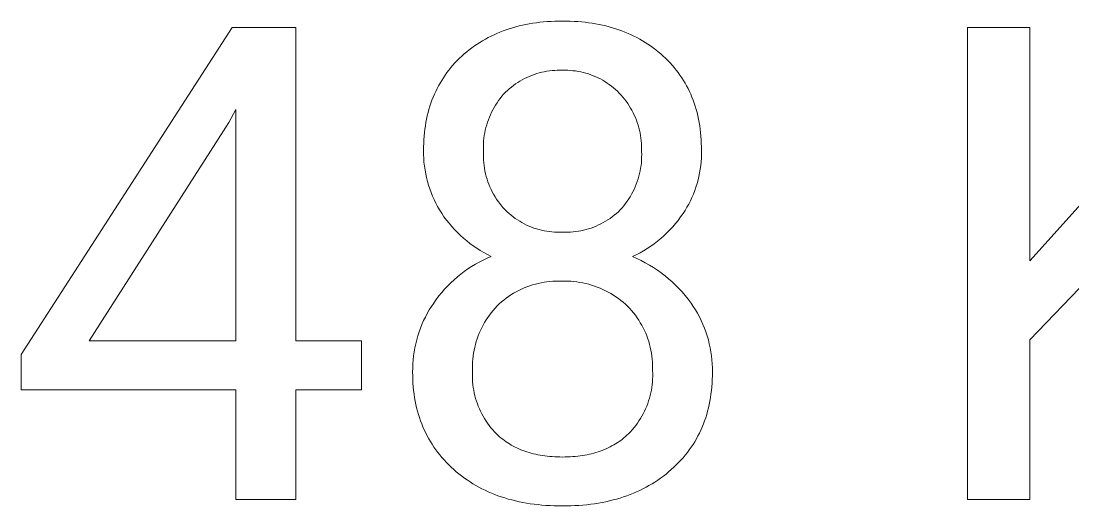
# Model space of a CAD drawing. Header units: millimetres. Extents: x -1480 to 5249, y -840 to 3860.
# Drawn here: x 3877.1 to 4019.3, y -309.5 to -244.1 of the extents above; entities that cross this region are included whole.
import ezdxf

# ---------------------------------------------------------------- set-up
doc = ezdxf.new("R2010")
doc.units = ezdxf.units.MM
doc.header["$MEASUREMENT"] = 0
doc.layers.add('Domyślny', color=7, linetype='Continuous', true_color=0x000000)

msp = doc.modelspace()

# ---------------------------------------------------------------- linework, layer by layer
at = {"layer": 'Domyślny', "color": 18, "lineweight": 15, "true_color": 0x000000}
for p, q in [((3945.34, -244.52), (3945.8, -244.43)), ((3945.8, -244.43), (3946.28, -244.35)), ((3946.28, -244.35), (3946.76, -244.28)), ((3946.76, -244.28), (3947.24, -244.22)), ((3947.24, -244.22), (3947.73, -244.17)), ((3947.73, -244.17), (3948.23, -244.13)), ((3948.23, -244.13), (3948.74, -244.1)), ((3948.74, -244.1), (3949.25, -244.08)), ((3949.25, -244.08), (3949.76, -244.06)), ((3949.76, -244.06), (3950.29, -244.06)), ((3950.29, -244.06), (3950.81, -244.06)), ((3950.81, -244.06), (3951.33, -244.08)), ((3951.33, -244.08), (3951.84, -244.1)), ((3951.84, -244.1), (3952.34, -244.13)), ((3952.34, -244.13), (3952.84, -244.17)), ((3952.84, -244.17), (3953.33, -244.22)), ((3953.33, -244.22), (3953.81, -244.28)), ((3953.81, -244.28), (3954.29, -244.35)), ((3954.29, -244.35), (3954.76, -244.43)), ((3954.76, -244.43), (3955.23, -244.52)), ((3877.12, -289.09), (3905.65, -244.93)), ((3905.65, -244.93), (3914.27, -244.93)), ((3914.27, -244.93), (3914.27, -287.25)), ((3941.03, -245.9), (3941.43, -245.72)), ((3941.43, -245.72), (3941.84, -245.55)), ((3941.84, -245.55), (3942.25, -245.39)), ((3942.25, -245.39), (3942.67, -245.24)), ((3942.67, -245.24), (3943.1, -245.09)), ((3943.1, -245.09), (3943.54, -244.96)), ((3943.54, -244.96), (3943.98, -244.84)), ((3943.98, -244.84), (3944.42, -244.72)), ((3944.42, -244.72), (3944.88, -244.62)), ((3944.88, -244.62), (3945.34, -244.52)), ((3955.23, -244.52), (3955.69, -244.62)), ((3955.69, -244.62), (3956.14, -244.72)), ((3956.14, -244.72), (3956.59, -244.84)), ((3956.59, -244.84), (3957.03, -244.96)), ((3957.03, -244.96), (3957.47, -245.09)), ((3957.47, -245.09), (3957.9, -245.24)), ((3957.9, -245.24), (3958.32, -245.39)), ((3958.32, -245.39), (3958.73, -245.55)), ((3958.73, -245.55), (3959.14, -245.72)), ((3959.14, -245.72), (3959.55, -245.9)), ((4005.03, -308.64), (4005.03, -244.95)), ((4005.03, -244.95), (4013.43, -244.95)), ((4013.43, -244.95), (4013.43, -276.45)), ((4013.43, -276.45), (4041.75, -244.95)), ((3938.38, -247.42), (3938.74, -247.18)), ((3938.74, -247.18), (3939.11, -246.94)), ((3939.11, -246.94), (3939.48, -246.71)), ((3939.48, -246.71), (3939.86, -246.5)), ((3939.86, -246.5), (3940.24, -246.29)), ((3940.24, -246.29), (3940.63, -246.09)), ((3940.63, -246.09), (3941.03, -245.9)), ((3959.55, -245.9), (3959.94, -246.09)), ((3959.94, -246.09), (3960.33, -246.29)), ((3960.33, -246.29), (3960.72, -246.5)), ((3960.72, -246.5), (3961.1, -246.71)), ((3961.1, -246.71), (3961.47, -246.94)), ((3961.47, -246.94), (3961.83, -247.18)), ((3961.83, -247.18), (3962.19, -247.42)), ((3936.69, -248.79), (3937.02, -248.49)), ((3937.02, -248.49), (3937.35, -248.21)), ((3937.35, -248.21), (3937.69, -247.94)), ((3937.69, -247.94), (3938.03, -247.68)), ((3938.03, -247.68), (3938.38, -247.42)), ((3962.19, -247.42), (3962.54, -247.68)), ((3962.54, -247.68), (3962.89, -247.94)), ((3962.89, -247.94), (3963.23, -248.21)), ((3963.23, -248.21), (3963.56, -248.49)), ((3963.56, -248.49), (3963.89, -248.79)), ((3935.2, -250.35), (3935.48, -250.02)), ((3935.48, -250.02), (3935.76, -249.7)), ((3935.76, -249.7), (3936.06, -249.39)), ((3936.06, -249.39), (3936.37, -249.09)), ((3936.37, -249.09), (3936.69, -248.79)), ((3963.89, -248.79), (3964.21, -249.09)), ((3964.21, -249.09), (3964.52, -249.39)), ((3964.52, -249.39), (3964.82, -249.7)), ((3964.82, -249.7), (3965.11, -250.02)), ((3965.11, -250.02), (3965.39, -250.35)), ((3934.19, -251.71), (3934.42, -251.36)), ((3934.42, -251.36), (3934.67, -251.01)), ((3934.67, -251.01), (3934.93, -250.68)), ((3934.93, -250.68), (3935.2, -250.35)), ((3945.8, -251.53), (3945.48, -251.67)), ((3946.13, -251.39), (3945.8, -251.53)), ((3946.46, -251.27), (3946.13, -251.39)), ((3946.8, -251.16), (3946.46, -251.27)), ((3947.14, -251.07), (3946.8, -251.16)), ((3947.48, -250.98), (3947.14, -251.07)), ((3947.83, -250.9), (3947.48, -250.98)), ((3948.17, -250.84), (3947.83, -250.9)), ((3948.52, -250.79), (3948.17, -250.84)), ((3948.88, -250.75), (3948.52, -250.79)), ((3949.23, -250.72), (3948.88, -250.75)), ((3949.58, -250.71), (3949.23, -250.72)), ((3949.94, -250.7), (3949.58, -250.71)), ((3950.29, -250.71), (3949.94, -250.7)), ((3950.64, -250.71), (3950.29, -250.71)), ((3951, -250.71), (3950.64, -250.71)), ((3951.35, -250.73), (3951, -250.71)), ((3951.7, -250.76), (3951.35, -250.73)), ((3952.05, -250.8), (3951.7, -250.76)), ((3952.4, -250.86), (3952.05, -250.8)), ((3952.75, -250.93), (3952.4, -250.86)), ((3953.1, -251.01), (3952.75, -250.93)), ((3953.44, -251.1), (3953.1, -251.01)), ((3953.78, -251.2), (3953.44, -251.1)), ((3954.11, -251.31), (3953.78, -251.2)), ((3954.44, -251.44), (3954.11, -251.31)), ((3954.77, -251.58), (3954.44, -251.44)), ((3955.09, -251.73), (3954.77, -251.58)), ((3965.39, -250.35), (3965.66, -250.68)), ((3965.66, -250.68), (3965.91, -251.01)), ((3965.91, -251.01), (3966.16, -251.36)), ((3966.16, -251.36), (3966.4, -251.71)), ((3933.34, -253.17), (3933.53, -252.8)), ((3933.53, -252.8), (3933.74, -252.43)), ((3933.74, -252.43), (3933.96, -252.07)), ((3933.96, -252.07), (3934.19, -251.71)), ((3943.38, -252.97), (3943.1, -253.19)), ((3943.66, -252.75), (3943.38, -252.97)), ((3943.94, -252.55), (3943.66, -252.75)), ((3944.24, -252.35), (3943.94, -252.55)), ((3944.54, -252.17), (3944.24, -252.35)), ((3944.85, -251.99), (3944.54, -252.17)), ((3945.16, -251.82), (3944.85, -251.99)), ((3945.48, -251.67), (3945.16, -251.82)), ((3955.41, -251.88), (3955.09, -251.73)), ((3955.72, -252.06), (3955.41, -251.88)), ((3956.02, -252.24), (3955.72, -252.06)), ((3956.32, -252.43), (3956.02, -252.24)), ((3956.61, -252.63), (3956.32, -252.43)), ((3956.89, -252.84), (3956.61, -252.63)), ((3957.17, -253.06), (3956.89, -252.84)), ((3966.4, -251.71), (3966.63, -252.07)), ((3966.63, -252.07), (3966.85, -252.43)), ((3966.85, -252.43), (3967.05, -252.8)), ((3967.05, -252.8), (3967.25, -253.17)), ((3932.65, -254.74), (3932.81, -254.34)), ((3932.81, -254.34), (3932.97, -253.94)), ((3932.97, -253.94), (3933.15, -253.56)), ((3933.15, -253.56), (3933.34, -253.17)), ((3942.09, -254.22), (3941.87, -254.5)), ((3942.33, -253.94), (3942.09, -254.22)), ((3942.58, -253.67), (3942.33, -253.94)), ((3942.84, -253.43), (3942.58, -253.67)), ((3943.1, -253.19), (3942.84, -253.43)), ((3957.44, -253.29), (3957.17, -253.06)), ((3957.7, -253.53), (3957.44, -253.29)), ((3957.95, -253.78), (3957.7, -253.53)), ((3958.2, -254.05), (3957.95, -253.78)), ((3958.44, -254.32), (3958.2, -254.05)), ((3958.67, -254.6), (3958.44, -254.32)), ((3967.25, -253.17), (3967.44, -253.56)), ((3967.44, -253.56), (3967.61, -253.94)), ((3967.61, -253.94), (3967.78, -254.34)), ((3967.78, -254.34), (3967.94, -254.74)), ((3932.24, -255.99), (3932.37, -255.56)), ((3932.37, -255.56), (3932.5, -255.15)), ((3932.5, -255.15), (3932.65, -254.74)), ((3941.05, -255.72), (3940.87, -256.04)), ((3941.24, -255.41), (3941.05, -255.72)), ((3941.44, -255.1), (3941.24, -255.41)), ((3941.65, -254.8), (3941.44, -255.1)), ((3941.87, -254.5), (3941.65, -254.8)), ((3958.89, -254.89), (3958.67, -254.6)), ((3959.1, -255.19), (3958.89, -254.89)), ((3959.29, -255.49), (3959.1, -255.19)), ((3959.48, -255.8), (3959.29, -255.49)), ((3959.66, -256.11), (3959.48, -255.8)), ((3967.94, -254.74), (3968.08, -255.15)), ((3968.08, -255.15), (3968.22, -255.56)), ((3968.22, -255.56), (3968.34, -255.99)), ((3906.14, -256), (3905.18, -257.77)), ((3906.14, -287.25), (3906.14, -256)), ((3931.92, -257.29), (3932.02, -256.85)), ((3932.02, -256.85), (3932.12, -256.41)), ((3932.12, -256.41), (3932.24, -255.99)), ((3940.4, -257.03), (3940.27, -257.38)), ((3940.55, -256.7), (3940.4, -257.03)), ((3940.7, -256.37), (3940.55, -256.7)), ((3940.87, -256.04), (3940.7, -256.37)), ((3959.83, -256.43), (3959.66, -256.11)), ((3959.99, -256.76), (3959.83, -256.43)), ((3960.13, -257.09), (3959.99, -256.76)), ((3960.27, -257.43), (3960.13, -257.09)), ((3968.34, -255.99), (3968.46, -256.41)), ((3968.46, -256.41), (3968.56, -256.85)), ((3968.56, -256.85), (3968.66, -257.29)), ((3905.18, -257.77), (3886.31, -287.25)), ((3931.64, -259.12), (3931.69, -258.65)), ((3931.69, -258.65), (3931.76, -258.19)), ((3931.76, -258.19), (3931.84, -257.74)), ((3931.84, -257.74), (3931.92, -257.29)), ((3939.94, -258.42), (3939.85, -258.78)), ((3940.04, -258.07), (3939.94, -258.42)), ((3940.15, -257.72), (3940.04, -258.07)), ((3940.27, -257.38), (3940.15, -257.72)), ((3960.39, -257.77), (3960.27, -257.43)), ((3960.51, -258.11), (3960.39, -257.77)), ((3960.61, -258.46), (3960.51, -258.11)), ((3960.7, -258.81), (3960.61, -258.46)), ((3968.66, -257.29), (3968.74, -257.74)), ((3968.74, -257.74), (3968.82, -258.19)), ((3968.82, -258.19), (3968.88, -258.65)), ((3968.88, -258.65), (3968.94, -259.12)), ((3931.53, -260.56), (3931.56, -260.08)), ((3931.56, -260.08), (3931.59, -259.59)), ((3931.59, -259.59), (3931.64, -259.12)), ((3939.67, -259.86), (3939.63, -260.23)), ((3939.72, -259.5), (3939.67, -259.86)), ((3939.78, -259.14), (3939.72, -259.5)), ((3939.85, -258.78), (3939.78, -259.14)), ((3960.77, -259.17), (3960.7, -258.81)), ((3960.84, -259.52), (3960.77, -259.17)), ((3960.89, -259.88), (3960.84, -259.52)), ((3960.93, -260.24), (3960.89, -259.88)), ((3968.94, -259.12), (3968.98, -259.59)), ((3968.98, -259.59), (3969.02, -260.08)), ((3969.02, -260.08), (3969.04, -260.56)), ((3931.51, -261.56), (3931.52, -261.06)), ((3931.52, -261.06), (3931.53, -260.56)), ((3939.6, -260.59), (3939.59, -260.96)), ((3939.59, -260.96), (3939.59, -261.33)), ((3939.59, -261.33), (3939.6, -261.69)), ((3939.63, -260.23), (3939.6, -260.59)), ((3960.96, -260.6), (3960.93, -260.24)), ((3960.98, -260.97), (3960.96, -260.6)), ((3960.98, -261.33), (3960.98, -260.97)), ((3960.98, -261.69), (3960.98, -261.33)), ((3969.04, -260.56), (3969.06, -261.06)), ((3969.06, -261.06), (3969.06, -261.56)), ((3931.52, -262.08), (3931.51, -261.56)), ((3931.54, -262.61), (3931.52, -262.08)), ((3931.57, -263.13), (3931.54, -262.61)), ((3939.6, -261.69), (3939.59, -262.07)), ((3939.59, -262.07), (3939.6, -262.44)), ((3939.6, -262.44), (3939.61, -262.82)), ((3939.61, -262.82), (3939.64, -263.19)), ((3960.94, -263.19), (3960.97, -262.81)), ((3960.97, -262.81), (3960.98, -262.44)), ((3960.99, -262.07), (3960.98, -261.69)), ((3960.98, -262.44), (3960.99, -262.07)), ((3969.05, -262.56), (3969.01, -263.05)), ((3969.06, -262.06), (3969.05, -262.56)), ((3969.06, -261.56), (3969.06, -262.06)), ((3931.63, -263.65), (3931.57, -263.13)), ((3931.71, -264.17), (3931.63, -263.65)), ((3931.8, -264.69), (3931.71, -264.17)), ((3939.64, -263.19), (3939.68, -263.56)), ((3939.68, -263.56), (3939.74, -263.93)), ((3939.74, -263.93), (3939.81, -264.3)), ((3939.81, -264.3), (3939.89, -264.67)), ((3960.7, -264.66), (3960.78, -264.3)), ((3960.78, -264.3), (3960.84, -263.93)), ((3960.84, -263.93), (3960.9, -263.56)), ((3960.9, -263.56), (3960.94, -263.19)), ((3968.9, -264.04), (3968.81, -264.54)), ((3968.96, -263.55), (3968.9, -264.04)), ((3969.01, -263.05), (3968.96, -263.55)), ((3931.91, -265.2), (3931.8, -264.69)), ((3932.04, -265.71), (3931.91, -265.2)), ((3932.18, -266.21), (3932.04, -265.71)), ((3939.89, -264.67), (3939.98, -265.03)), ((3939.98, -265.03), (3940.09, -265.39)), ((3940.09, -265.39), (3940.21, -265.75)), ((3940.21, -265.75), (3940.34, -266.1)), ((3960.26, -266.09), (3960.38, -265.74)), ((3960.38, -265.74), (3960.5, -265.38)), ((3960.5, -265.38), (3960.61, -265.02)), ((3960.61, -265.02), (3960.7, -264.66)), ((3968.6, -265.51), (3968.47, -265.99)), ((3968.71, -265.03), (3968.6, -265.51)), ((3968.81, -264.54), (3968.71, -265.03)), ((3932.35, -266.71), (3932.18, -266.21)), ((3932.53, -267.2), (3932.35, -266.71)), ((3932.72, -267.69), (3932.53, -267.2)), ((3940.34, -266.1), (3940.48, -266.44)), ((3940.48, -266.44), (3940.64, -266.78)), ((3940.64, -266.78), (3940.8, -267.12)), ((3940.8, -267.12), (3940.98, -267.45)), ((3959.62, -267.44), (3959.8, -267.11)), ((3959.8, -267.11), (3959.96, -266.78)), ((3959.96, -266.78), (3960.11, -266.44)), ((3960.11, -266.44), (3960.26, -266.09)), ((3968.15, -266.94), (3967.97, -267.41)), ((3968.32, -266.47), (3968.15, -266.94)), ((3968.47, -265.99), (3968.32, -266.47)), ((3932.94, -268.17), (3932.72, -267.69)), ((3933.17, -268.64), (3932.94, -268.17)), ((3940.98, -267.45), (3941.17, -267.77)), ((3941.17, -267.77), (3941.37, -268.09)), ((3941.37, -268.09), (3941.59, -268.4)), ((3941.59, -268.4), (3941.81, -268.7)), ((3958.81, -268.7), (3959.03, -268.39)), ((3959.03, -268.39), (3959.24, -268.08)), ((3959.24, -268.08), (3959.43, -267.77)), ((3959.43, -267.77), (3959.62, -267.44)), ((3967.57, -268.32), (3967.34, -268.76)), ((3967.78, -267.86), (3967.57, -268.32)), ((3967.97, -267.41), (3967.78, -267.86)), ((3933.41, -269.1), (3933.17, -268.64)), ((3933.68, -269.56), (3933.41, -269.1)), ((3933.96, -270), (3933.68, -269.56)), ((3934.27, -270.47), (3933.96, -270)), ((3941.81, -268.7), (3942.04, -268.99)), ((3942.04, -268.99), (3942.28, -269.28)), ((3942.28, -269.28), (3942.54, -269.56)), ((3942.54, -269.56), (3942.79, -269.8)), ((3942.79, -269.8), (3943.06, -270.04)), ((3943.06, -270.04), (3943.33, -270.27)), ((3957.28, -270.27), (3957.56, -270.04)), ((3957.56, -270.04), (3957.83, -269.8)), ((3957.83, -269.8), (3958.09, -269.56)), ((3958.09, -269.56), (3958.34, -269.28)), ((3958.34, -269.28), (3958.58, -268.99)), ((3958.58, -268.99), (3958.81, -268.7)), ((3966.58, -270.05), (3966.25, -270.51)), ((3966.85, -269.63), (3966.58, -270.05)), ((3967.1, -269.2), (3966.85, -269.63)), ((3967.34, -268.76), (3967.1, -269.2)), ((3934.61, -270.92), (3934.27, -270.47)), ((3934.95, -271.36), (3934.61, -270.92)), ((3935.32, -271.79), (3934.95, -271.36)), ((3943.33, -270.27), (3943.61, -270.49)), ((3943.61, -270.49), (3943.9, -270.7)), ((3943.9, -270.7), (3944.19, -270.9)), ((3944.19, -270.9), (3944.5, -271.09)), ((3944.5, -271.09), (3944.81, -271.27)), ((3944.81, -271.27), (3945.12, -271.44)), ((3945.12, -271.44), (3945.44, -271.6)), ((3955.16, -271.59), (3955.48, -271.44)), ((3955.48, -271.44), (3955.8, -271.27)), ((3955.8, -271.27), (3956.11, -271.09)), ((3956.11, -271.09), (3956.41, -270.9)), ((3956.41, -270.9), (3956.71, -270.7)), ((3956.71, -270.7), (3957, -270.49)), ((3957, -270.49), (3957.28, -270.27)), ((3965.55, -271.41), (3965.18, -271.84)), ((3965.91, -270.97), (3965.55, -271.41)), ((3966.25, -270.51), (3965.91, -270.97)), ((3935.7, -272.2), (3935.32, -271.79)), ((3936.09, -272.61), (3935.7, -272.2)), ((3936.49, -273), (3936.09, -272.61)), ((3945.44, -271.6), (3945.77, -271.74)), ((3945.77, -271.74), (3946.1, -271.88)), ((3946.1, -271.88), (3946.43, -272)), ((3946.43, -272), (3946.77, -272.11)), ((3946.77, -272.11), (3947.11, -272.21)), ((3947.11, -272.21), (3947.46, -272.3)), ((3947.46, -272.3), (3947.81, -272.37)), ((3947.81, -272.37), (3948.16, -272.44)), ((3948.16, -272.44), (3948.51, -272.49)), ((3948.51, -272.49), (3948.86, -272.53)), ((3948.86, -272.53), (3949.22, -272.55)), ((3949.22, -272.55), (3949.58, -272.57)), ((3949.58, -272.57), (3949.93, -272.57)), ((3949.93, -272.57), (3950.29, -272.56)), ((3950.29, -272.56), (3950.65, -272.57)), ((3950.65, -272.57), (3951, -272.57)), ((3951, -272.57), (3951.36, -272.55)), ((3951.36, -272.55), (3951.72, -272.52)), ((3951.72, -272.52), (3952.08, -272.49)), ((3952.08, -272.49), (3952.43, -272.43)), ((3952.43, -272.43), (3952.78, -272.37)), ((3952.78, -272.37), (3953.13, -272.29)), ((3953.13, -272.29), (3953.48, -272.21)), ((3953.48, -272.21), (3953.82, -272.11)), ((3953.82, -272.11), (3954.17, -272)), ((3954.17, -272), (3954.5, -271.87)), ((3954.5, -271.87), (3954.83, -271.74)), ((3954.83, -271.74), (3955.16, -271.59)), ((3964.39, -272.66), (3963.98, -273.05)), ((3964.79, -272.25), (3964.39, -272.66)), ((3965.18, -271.84), (3964.79, -272.25)), ((3936.91, -273.37), (3936.49, -273)), ((3937.34, -273.73), (3936.91, -273.37)), ((3937.78, -274.08), (3937.34, -273.73)), ((3938.23, -274.41), (3937.78, -274.08)), ((3962.66, -274.13), (3962.2, -274.46)), ((3963.11, -273.78), (3962.66, -274.13)), ((3963.55, -273.42), (3963.11, -273.78)), ((3963.98, -273.05), (3963.55, -273.42)), ((3938.7, -274.73), (3938.23, -274.41)), ((3939.17, -275.03), (3938.7, -274.73)), ((3939.66, -275.31), (3939.17, -275.03)), ((3940.15, -275.58), (3939.66, -275.31)), ((3940.65, -275.83), (3940.15, -275.58)), ((3960.25, -275.62), (3959.74, -275.87)), ((3960.76, -275.36), (3960.25, -275.62)), ((3961.25, -275.07), (3960.76, -275.36)), ((3961.73, -274.77), (3961.25, -275.07)), ((3962.2, -274.46), (3961.73, -274.77)), ((3938.01, -277.2), (3938.52, -276.89)), ((3938.52, -276.89), (3939.04, -276.6)), ((3939.04, -276.6), (3939.57, -276.33)), ((3939.57, -276.33), (3940.11, -276.07)), ((3940.11, -276.07), (3940.65, -275.83)), ((3959.74, -275.87), (3960.33, -276.13)), ((3960.33, -276.13), (3960.91, -276.4)), ((3960.91, -276.4), (3961.47, -276.69)), ((3961.47, -276.69), (3962.03, -277.01)), ((3962.03, -277.01), (3962.58, -277.34)), ((3936.09, -278.61), (3936.55, -278.23)), ((3936.55, -278.23), (3937.02, -277.87)), ((3937.02, -277.87), (3937.51, -277.53)), ((3937.51, -277.53), (3938.01, -277.2)), ((3962.58, -277.34), (3963.11, -277.69)), ((3963.11, -277.69), (3963.63, -278.06)), ((3963.63, -278.06), (3964.14, -278.45)), ((3964.14, -278.45), (3964.63, -278.85)), ((3934.36, -280.26), (3934.77, -279.83)), ((3934.77, -279.83), (3935.2, -279.41)), ((3935.2, -279.41), (3935.63, -279)), ((3935.63, -279), (3936.09, -278.61)), ((3945.47, -279.95), (3945.1, -280.09)), ((3945.85, -279.81), (3945.47, -279.95)), ((3946.23, -279.69), (3945.85, -279.81)), ((3946.62, -279.57), (3946.23, -279.69)), ((3947.01, -279.48), (3946.62, -279.57)), ((3947.4, -279.39), (3947.01, -279.48)), ((3947.8, -279.32), (3947.4, -279.39)), ((3948.19, -279.27), (3947.8, -279.32)), ((3948.59, -279.22), (3948.19, -279.27)), ((3948.99, -279.2), (3948.59, -279.22)), ((3949.4, -279.18), (3948.99, -279.2)), ((3949.8, -279.18), (3949.4, -279.18)), ((3950.2, -279.19), (3949.8, -279.18)), ((3950.61, -279.18), (3950.2, -279.19)), ((3951.01, -279.19), (3950.61, -279.18)), ((3951.42, -279.2), (3951.01, -279.19)), ((3951.83, -279.24), (3951.42, -279.2)), ((3952.23, -279.28), (3951.83, -279.24)), ((3952.63, -279.34), (3952.23, -279.28)), ((3953.04, -279.41), (3952.63, -279.34)), ((3953.43, -279.5), (3953.04, -279.41)), ((3953.83, -279.6), (3953.43, -279.5)), ((3954.22, -279.71), (3953.83, -279.6)), ((3954.61, -279.84), (3954.22, -279.71)), ((3954.99, -279.98), (3954.61, -279.84)), ((3955.37, -280.13), (3954.99, -279.98)), ((3964.63, -278.85), (3965.11, -279.27)), ((3965.11, -279.27), (3965.57, -279.71)), ((3965.57, -279.71), (3966.02, -280.16)), ((4021.22, -279.02), (4013.43, -287.11)), ((3933.23, -281.64), (3933.59, -281.17)), ((3933.59, -281.17), (3933.97, -280.71)), ((3933.97, -280.71), (3934.36, -280.26)), ((3942.99, -281.25), (3942.66, -281.49)), ((3943.32, -281.03), (3942.99, -281.25)), ((3943.66, -280.82), (3943.32, -281.03)), ((3944.01, -280.62), (3943.66, -280.82)), ((3944.37, -280.43), (3944.01, -280.62)), ((3944.73, -280.26), (3944.37, -280.43)), ((3945.1, -280.09), (3944.73, -280.26)), ((3955.74, -280.29), (3955.37, -280.13)), ((3956.11, -280.47), (3955.74, -280.29)), ((3956.47, -280.66), (3956.11, -280.47)), ((3956.83, -280.86), (3956.47, -280.66)), ((3957.17, -281.07), (3956.83, -280.86)), ((3957.51, -281.29), (3957.17, -281.07)), ((3957.85, -281.53), (3957.51, -281.29)), ((3966.02, -280.16), (3966.46, -280.63)), ((3966.46, -280.63), (3966.87, -281.12)), ((3966.87, -281.12), (3967.27, -281.61)), ((3932.29, -283.05), (3932.58, -282.58)), ((3932.58, -282.58), (3932.88, -282.13)), ((3932.88, -282.13), (3933.23, -281.64)), ((3941.17, -282.82), (3940.9, -283.13)), ((3941.44, -282.53), (3941.17, -282.82)), ((3941.73, -282.25), (3941.44, -282.53)), ((3942.03, -281.99), (3941.73, -282.25)), ((3942.34, -281.73), (3942.03, -281.99)), ((3942.66, -281.49), (3942.34, -281.73)), ((3958.17, -281.77), (3957.85, -281.53)), ((3958.49, -282.03), (3958.17, -281.77)), ((3958.8, -282.3), (3958.49, -282.03)), ((3959.09, -282.57), (3958.8, -282.3)), ((3959.37, -282.86), (3959.09, -282.57)), ((3967.27, -281.61), (3967.65, -282.13)), ((3967.65, -282.13), (3967.96, -282.58)), ((3967.96, -282.58), (3968.25, -283.05)), ((3931.52, -284.51), (3931.76, -284.02)), ((3931.76, -284.02), (3932.02, -283.53)), ((3932.02, -283.53), (3932.29, -283.05)), ((3940.18, -284.08), (3939.96, -284.42)), ((3940.41, -283.76), (3940.18, -284.08)), ((3940.65, -283.44), (3940.41, -283.76)), ((3940.9, -283.13), (3940.65, -283.44)), ((3959.63, -283.16), (3959.37, -282.86)), ((3959.89, -283.47), (3959.63, -283.16)), ((3960.13, -283.79), (3959.89, -283.47)), ((3960.37, -284.11), (3960.13, -283.79)), ((3960.59, -284.45), (3960.37, -284.11)), ((3968.25, -283.05), (3968.53, -283.52)), ((3968.53, -283.52), (3968.79, -284.01)), ((3968.79, -284.01), (3969.03, -284.51)), ((3930.91, -286.04), (3931.1, -285.53)), ((3931.1, -285.53), (3931.3, -285.02)), ((3931.3, -285.02), (3931.52, -284.51)), ((3939.37, -285.47), (3939.19, -285.83)), ((3939.55, -285.11), (3939.37, -285.47)), ((3939.75, -284.76), (3939.55, -285.11)), ((3939.96, -284.42), (3939.75, -284.76)), ((3960.8, -284.79), (3960.59, -284.45)), ((3961, -285.13), (3960.8, -284.79)), ((3961.19, -285.49), (3961, -285.13)), ((3961.36, -285.85), (3961.19, -285.49)), ((3969.03, -284.51), (3969.26, -285.01)), ((3969.26, -285.01), (3969.47, -285.52)), ((3969.47, -285.52), (3969.66, -286.04)), ((3930.45, -287.63), (3930.59, -287.1)), ((3930.59, -287.1), (3930.74, -286.57)), ((3930.74, -286.57), (3930.91, -286.04)), ((3938.75, -286.95), (3938.62, -287.33)), ((3938.88, -286.57), (3938.75, -286.95)), ((3939.03, -286.2), (3938.88, -286.57)), ((3939.19, -285.83), (3939.03, -286.2)), ((3961.53, -286.21), (3961.36, -285.85)), ((3961.68, -286.58), (3961.53, -286.21)), ((3961.81, -286.96), (3961.68, -286.58)), ((3961.94, -287.34), (3961.81, -286.96)), ((3969.66, -286.04), (3969.83, -286.56)), ((3969.83, -286.56), (3969.99, -287.09)), ((3969.99, -287.09), (3970.12, -287.62)), ((3886.31, -287.25), (3906.14, -287.25)), ((3914.27, -287.25), (3923.12, -287.25)), ((3923.12, -287.25), (3923.12, -293.86)), ((3930.24, -288.71), (3930.34, -288.17)), ((3930.34, -288.17), (3930.45, -287.63)), ((3938.33, -288.5), (3938.26, -288.89)), ((3938.42, -288.1), (3938.33, -288.5)), ((3938.52, -287.71), (3938.42, -288.1)), ((3938.62, -287.33), (3938.52, -287.71)), ((3962.05, -287.72), (3961.94, -287.34)), ((3962.15, -288.11), (3962.05, -287.72)), ((3962.23, -288.5), (3962.15, -288.11)), ((3962.31, -288.9), (3962.23, -288.5)), ((3970.12, -287.62), (3970.24, -288.16)), ((3970.24, -288.16), (3970.34, -288.7)), ((4013.43, -287.11), (4013.43, -308.64)), ((3877.12, -293.86), (3877.12, -289.09)), ((3930.06, -290.35), (3930.1, -289.8)), ((3930.1, -289.8), (3930.16, -289.25)), ((3930.16, -289.25), (3930.24, -288.71)), ((3938.16, -289.69), (3938.13, -290.09)), ((3938.21, -289.29), (3938.16, -289.69)), ((3938.26, -288.89), (3938.21, -289.29)), ((3962.37, -289.29), (3962.31, -288.9)), ((3962.41, -289.69), (3962.37, -289.29)), ((3962.44, -290.09), (3962.41, -289.69)), ((3970.34, -288.7), (3970.42, -289.25)), ((3970.42, -289.25), (3970.48, -289.8)), ((3970.48, -289.8), (3970.52, -290.34)), ((3930.03, -291.45), (3930.04, -290.9)), ((3930.04, -290.9), (3930.06, -290.35)), ((3938.12, -290.49), (3938.11, -290.89)), ((3938.11, -290.89), (3938.12, -291.29)), ((3938.12, -291.29), (3938.11, -291.66)), ((3938.13, -290.09), (3938.12, -290.49)), ((3962.46, -290.49), (3962.44, -290.09)), ((3962.45, -291.29), (3962.46, -290.89)), ((3962.47, -291.66), (3962.45, -291.29)), ((3962.46, -290.89), (3962.46, -290.49)), ((3970.52, -290.34), (3970.54, -290.9)), ((3970.54, -290.9), (3970.54, -291.45)), ((3930.04, -291.96), (3930.03, -291.45)), ((3930.06, -292.46), (3930.04, -291.96)), ((3930.08, -292.96), (3930.06, -292.46)), ((3938.11, -291.66), (3938.11, -292.04)), ((3938.11, -292.04), (3938.12, -292.42)), ((3938.12, -292.42), (3938.14, -292.79)), ((3938.14, -292.79), (3938.18, -293.16)), ((3962.4, -293.16), (3962.44, -292.79)), ((3962.44, -292.79), (3962.46, -292.41)), ((3962.46, -292.41), (3962.47, -292.04)), ((3962.47, -292.04), (3962.47, -291.66)), ((3970.52, -292.47), (3970.49, -292.97)), ((3970.54, -291.96), (3970.52, -292.47)), ((3970.54, -291.45), (3970.54, -291.96)), ((3906.14, -293.86), (3877.12, -293.86)), ((3906.14, -308.65), (3906.14, -293.86)), ((3923.12, -293.86), (3914.27, -293.86)), ((3914.27, -293.86), (3914.27, -308.65)), ((3930.12, -293.45), (3930.08, -292.96)), ((3930.17, -293.94), (3930.12, -293.45)), ((3930.23, -294.42), (3930.17, -293.94)), ((3938.18, -293.16), (3938.23, -293.54)), ((3938.23, -293.54), (3938.29, -293.91)), ((3938.29, -293.91), (3938.36, -294.27)), ((3962.22, -294.27), (3962.29, -293.9)), ((3962.29, -293.9), (3962.35, -293.53)), ((3962.35, -293.53), (3962.4, -293.16)), ((3970.41, -293.95), (3970.35, -294.43)), ((3970.46, -293.46), (3970.41, -293.95)), ((3970.49, -292.97), (3970.46, -293.46)), ((3930.3, -294.89), (3930.23, -294.42)), ((3930.38, -295.36), (3930.3, -294.89)), ((3930.48, -295.82), (3930.38, -295.36)), ((3938.36, -294.27), (3938.45, -294.64)), ((3938.45, -294.64), (3938.54, -295)), ((3938.54, -295), (3938.65, -295.36)), ((3938.65, -295.36), (3938.78, -295.72)), ((3961.8, -295.71), (3961.92, -295.35)), ((3961.92, -295.35), (3962.03, -294.99)), ((3962.03, -294.99), (3962.13, -294.63)), ((3962.13, -294.63), (3962.22, -294.27)), ((3970.2, -295.37), (3970.11, -295.83)), ((3970.28, -294.9), (3970.2, -295.37)), ((3970.35, -294.43), (3970.28, -294.9)), ((3930.58, -296.27), (3930.48, -295.82)), ((3930.69, -296.72), (3930.58, -296.27)), ((3930.82, -297.16), (3930.69, -296.72)), ((3938.78, -295.72), (3938.91, -296.07)), ((3938.91, -296.07), (3939.06, -296.41)), ((3939.06, -296.41), (3939.21, -296.75)), ((3939.21, -296.75), (3939.38, -297.09)), ((3961.2, -297.08), (3961.36, -296.74)), ((3961.36, -296.74), (3961.52, -296.4)), ((3961.52, -296.4), (3961.67, -296.06)), ((3961.67, -296.06), (3961.8, -295.71)), ((3969.89, -296.73), (3969.77, -297.17)), ((3970, -296.29), (3969.89, -296.73)), ((3970.11, -295.83), (3970, -296.29)), ((3930.95, -297.59), (3930.82, -297.16)), ((3931.1, -298.02), (3930.95, -297.59)), ((3931.26, -298.44), (3931.1, -298.02)), ((3931.43, -298.85), (3931.26, -298.44)), ((3939.38, -297.09), (3939.56, -297.42)), ((3939.56, -297.42), (3939.75, -297.74)), ((3939.75, -297.74), (3939.95, -298.06)), ((3939.95, -298.06), (3940.16, -298.37)), ((3940.16, -298.37), (3940.39, -298.67)), ((3960.19, -298.65), (3960.41, -298.35)), ((3960.41, -298.35), (3960.62, -298.04)), ((3960.62, -298.04), (3960.83, -297.73)), ((3960.83, -297.73), (3961.02, -297.4)), ((3961.02, -297.4), (3961.2, -297.08)), ((3969.33, -298.46), (3969.16, -298.87)), ((3969.48, -298.04), (3969.33, -298.46)), ((3969.63, -297.61), (3969.48, -298.04)), ((3969.77, -297.17), (3969.63, -297.61)), ((3931.61, -299.26), (3931.43, -298.85)), ((3931.8, -299.66), (3931.61, -299.26)), ((3932, -300.06), (3931.8, -299.66)), ((3940.39, -298.67), (3940.62, -298.97)), ((3940.62, -298.97), (3940.86, -299.25)), ((3940.86, -299.25), (3941.11, -299.53)), ((3941.11, -299.53), (3941.37, -299.8)), ((3941.37, -299.8), (3941.57, -299.99)), ((3959, -299.97), (3959.21, -299.78)), ((3959.21, -299.78), (3959.47, -299.51)), ((3959.47, -299.51), (3959.72, -299.23)), ((3959.72, -299.23), (3959.96, -298.95)), ((3959.96, -298.95), (3960.19, -298.65)), ((3968.79, -299.68), (3968.59, -300.08)), ((3968.98, -299.28), (3968.79, -299.68)), ((3969.16, -298.87), (3968.98, -299.28)), ((3932.21, -300.45), (3932, -300.06)), ((3932.43, -300.83), (3932.21, -300.45)), ((3932.66, -301.2), (3932.43, -300.83)), ((3932.91, -301.57), (3932.66, -301.2)), ((3941.57, -299.99), (3941.78, -300.18)), ((3941.78, -300.18), (3941.99, -300.36)), ((3941.99, -300.36), (3942.21, -300.53)), ((3942.21, -300.53), (3942.43, -300.7)), ((3942.43, -300.7), (3942.66, -300.86)), ((3942.66, -300.86), (3942.89, -301.01)), ((3942.89, -301.01), (3943.13, -301.16)), ((3943.13, -301.16), (3943.37, -301.3)), ((3943.37, -301.3), (3943.62, -301.44)), ((3956.96, -301.43), (3957.21, -301.29)), ((3957.21, -301.29), (3957.45, -301.15)), ((3957.45, -301.15), (3957.69, -301)), ((3957.69, -301), (3957.92, -300.84)), ((3957.92, -300.84), (3958.15, -300.68)), ((3958.15, -300.68), (3958.37, -300.51)), ((3958.37, -300.51), (3958.59, -300.34)), ((3958.59, -300.34), (3958.8, -300.16)), ((3958.8, -300.16), (3959, -299.97)), ((3967.92, -301.23), (3967.68, -301.59)), ((3968.16, -300.85), (3967.92, -301.23)), ((3968.38, -300.47), (3968.16, -300.85)), ((3968.59, -300.08), (3968.38, -300.47)), ((3933.16, -301.93), (3932.91, -301.57)), ((3933.43, -302.29), (3933.16, -301.93)), ((3933.71, -302.64), (3933.43, -302.29)), ((3933.99, -302.98), (3933.71, -302.64)), ((3943.62, -301.44), (3943.87, -301.57)), ((3943.87, -301.57), (3944.12, -301.69)), ((3944.12, -301.69), (3944.39, -301.81)), ((3944.39, -301.81), (3944.65, -301.93)), ((3944.65, -301.93), (3944.92, -302.03)), ((3944.92, -302.03), (3945.2, -302.13)), ((3945.2, -302.13), (3945.48, -302.23)), ((3945.48, -302.23), (3945.77, -302.32)), ((3945.77, -302.32), (3946.06, -302.4)), ((3946.06, -302.4), (3946.35, -302.48)), ((3946.35, -302.48), (3946.66, -302.55)), ((3946.66, -302.55), (3946.96, -302.61)), ((3946.96, -302.61), (3947.27, -302.67)), ((3947.27, -302.67), (3947.59, -302.72)), ((3947.59, -302.72), (3947.91, -302.77)), ((3952.67, -302.77), (3952.99, -302.72)), ((3952.99, -302.72), (3953.31, -302.67)), ((3953.31, -302.67), (3953.62, -302.61)), ((3953.62, -302.61), (3953.92, -302.55)), ((3953.92, -302.55), (3954.22, -302.47)), ((3954.22, -302.47), (3954.52, -302.4)), ((3954.52, -302.4), (3954.81, -302.31)), ((3954.81, -302.31), (3955.1, -302.23)), ((3955.1, -302.23), (3955.38, -302.13)), ((3955.38, -302.13), (3955.65, -302.03)), ((3955.65, -302.03), (3955.93, -301.92)), ((3955.93, -301.92), (3956.19, -301.81)), ((3956.19, -301.81), (3956.45, -301.69)), ((3956.45, -301.69), (3956.71, -301.56)), ((3956.71, -301.56), (3956.96, -301.43)), ((3966.88, -302.66), (3966.59, -303.01)), ((3967.16, -302.31), (3966.88, -302.66)), ((3967.42, -301.96), (3967.16, -302.31)), ((3967.68, -301.59), (3967.42, -301.96)), ((3934.29, -303.32), (3933.99, -302.98)), ((3934.6, -303.65), (3934.29, -303.32)), ((3934.92, -303.97), (3934.6, -303.65)), ((3935.25, -304.29), (3934.92, -303.97)), ((3947.91, -302.77), (3948.23, -302.81)), ((3948.23, -302.81), (3948.56, -302.84)), ((3948.56, -302.84), (3948.9, -302.87)), ((3948.9, -302.87), (3949.24, -302.89)), ((3949.24, -302.89), (3949.58, -302.91)), ((3949.58, -302.91), (3949.93, -302.91)), ((3949.93, -302.91), (3950.29, -302.92)), ((3950.29, -302.92), (3950.64, -302.91)), ((3950.64, -302.91), (3950.99, -302.91)), ((3950.99, -302.91), (3951.34, -302.89)), ((3951.34, -302.89), (3951.68, -302.87)), ((3951.68, -302.87), (3952.01, -302.84)), ((3952.01, -302.84), (3952.34, -302.81)), ((3952.34, -302.81), (3952.67, -302.77)), ((3965.66, -303.99), (3965.33, -304.31)), ((3965.98, -303.67), (3965.66, -303.99)), ((3966.29, -303.34), (3965.98, -303.67)), ((3966.59, -303.01), (3966.29, -303.34)), ((3935.59, -304.6), (3935.25, -304.29)), ((3935.94, -304.9), (3935.59, -304.6)), ((3936.29, -305.2), (3935.94, -304.9)), ((3936.66, -305.48), (3936.29, -305.2)), ((3937.03, -305.76), (3936.66, -305.48)), ((3963.91, -305.5), (3963.54, -305.78)), ((3964.28, -305.22), (3963.91, -305.5)), ((3964.63, -304.92), (3964.28, -305.22)), ((3964.99, -304.62), (3964.63, -304.92)), ((3965.33, -304.31), (3964.99, -304.62)), ((3937.4, -306.02), (3937.03, -305.76)), ((3937.79, -306.28), (3937.4, -306.02)), ((3938.18, -306.52), (3937.79, -306.28)), ((3938.58, -306.76), (3938.18, -306.52)), ((3938.98, -306.98), (3938.58, -306.76)), ((3939.4, -307.2), (3938.98, -306.98)), ((3961.57, -307), (3961.15, -307.22)), ((3961.97, -306.78), (3961.57, -307)), ((3962.38, -306.54), (3961.97, -306.78)), ((3962.77, -306.3), (3962.38, -306.54)), ((3963.16, -306.04), (3962.77, -306.3)), ((3963.54, -305.78), (3963.16, -306.04)), ((3939.82, -307.41), (3939.4, -307.2)), ((3940.24, -307.61), (3939.82, -307.41)), ((3940.68, -307.79), (3940.24, -307.61)), ((3941.12, -307.97), (3940.68, -307.79)), ((3941.57, -308.14), (3941.12, -307.97)), ((3942.02, -308.3), (3941.57, -308.14)), ((3942.49, -308.45), (3942.02, -308.3)), ((3958.52, -308.31), (3958.06, -308.46)), ((3958.98, -308.15), (3958.52, -308.31)), ((3959.43, -307.98), (3958.98, -308.15)), ((3959.87, -307.81), (3959.43, -307.98)), ((3960.3, -307.62), (3959.87, -307.81)), ((3960.73, -307.42), (3960.3, -307.62)), ((3961.15, -307.22), (3960.73, -307.42)), ((3914.27, -308.65), (3906.14, -308.65)), ((3942.96, -308.59), (3942.49, -308.45)), ((3943.43, -308.72), (3942.96, -308.59)), ((3943.92, -308.84), (3943.43, -308.72)), ((3944.41, -308.95), (3943.92, -308.84)), ((3944.91, -309.05), (3944.41, -308.95)), ((3945.42, -309.14), (3944.91, -309.05)), ((3945.93, -309.22), (3945.42, -309.14)), ((3946.45, -309.29), (3945.93, -309.22)), ((3946.98, -309.35), (3946.45, -309.29)), ((3947.51, -309.41), (3946.98, -309.35)), ((3948.05, -309.45), (3947.51, -309.41)), ((3948.6, -309.48), (3948.05, -309.45)), ((3949.16, -309.51), (3948.6, -309.48)), ((3950.29, -309.53), (3949.16, -309.51)), ((3951.41, -309.51), (3950.29, -309.53)), ((3951.97, -309.48), (3951.41, -309.51)), ((3952.51, -309.45), (3951.97, -309.48)), ((3953.05, -309.41), (3952.51, -309.45)), ((3953.58, -309.36), (3953.05, -309.41)), ((3954.11, -309.29), (3953.58, -309.36)), ((3954.62, -309.22), (3954.11, -309.29)), ((3955.13, -309.14), (3954.62, -309.22)), ((3955.64, -309.05), (3955.13, -309.14)), ((3956.14, -308.95), (3955.64, -309.05)), ((3956.63, -308.84), (3956.14, -308.95)), ((3957.11, -308.72), (3956.63, -308.84)), ((3957.59, -308.6), (3957.11, -308.72)), ((3958.06, -308.46), (3957.59, -308.6)), ((4013.43, -308.64), (4005.03, -308.64))]:
    msp.add_line(p, q, dxfattribs=at)

doc.saveas('drawing.dxf')
